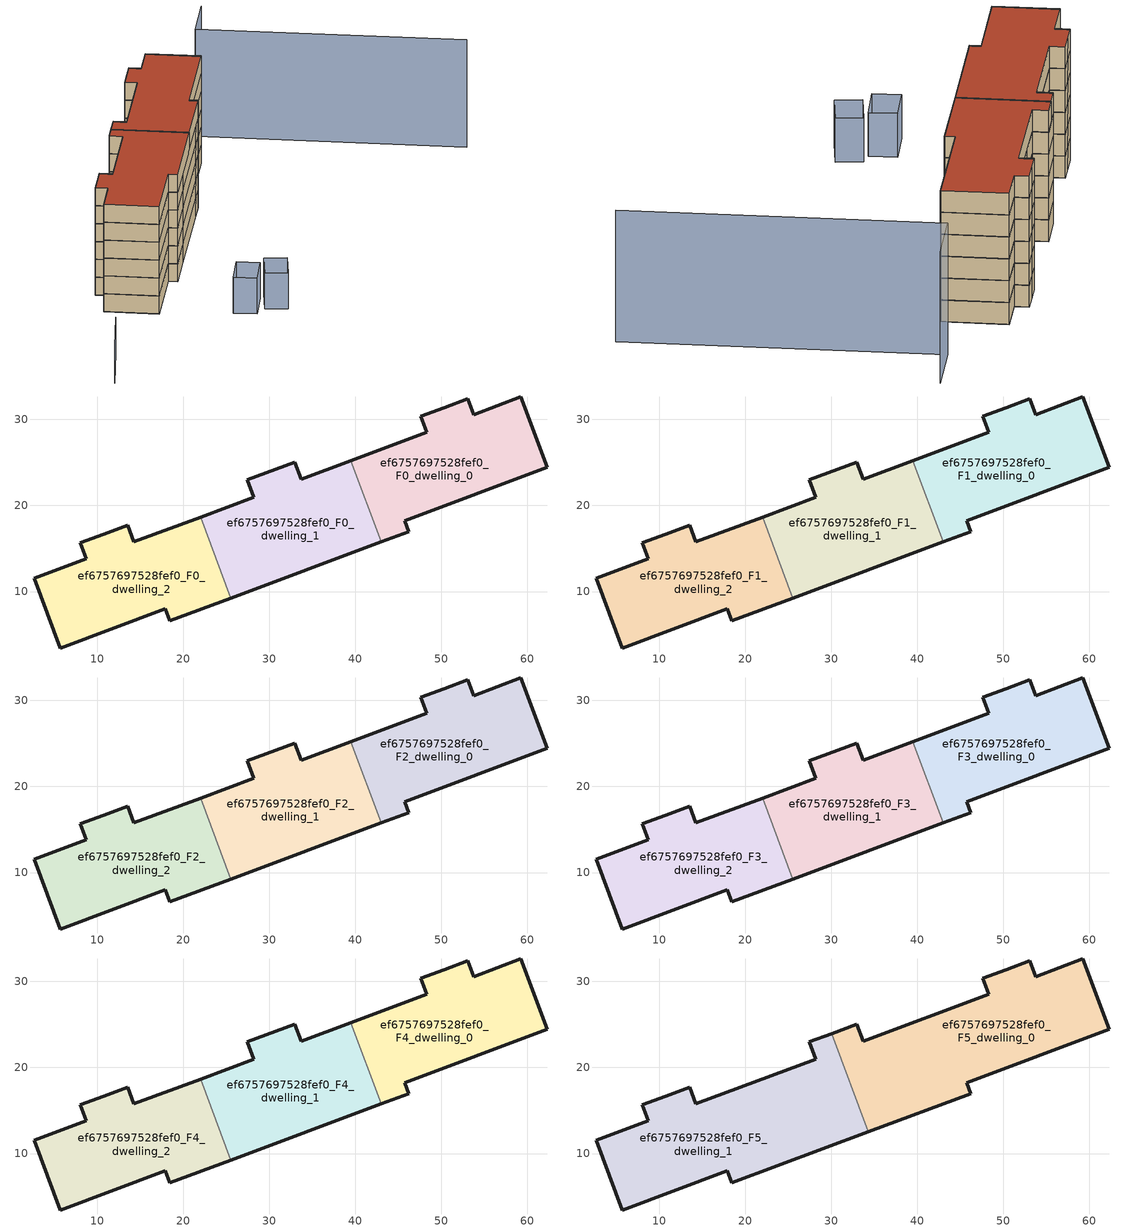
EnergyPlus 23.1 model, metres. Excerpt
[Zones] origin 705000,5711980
ef6757697528fef0_F0_dwelling_0
 floor ground (EU_floor_Construction): 62.3,24.42 59.23,32.6 53.76,30.56 53.07,32.39 50.34,31.36 47.61,30.35 48.3,28.52 39.46,25.22 42.99,15.76 46.21,16.96 45.74,18.25 z0
 wall outside (EU_wall_Construction): 39.46,25.22 48.3,28.52 47.61,30.35 50.34,31.36 53.07,32.39 53.76,30.56 59.23,32.6 62.3,24.42 45.74,18.25 46.21,16.96 42.99,15.76 z0:3
 wall to ef6757697528fef0_F0_dwelling_1 (EU_wall_Construction): 42.99,15.76 39.46,25.22 z0:3
ef6757697528fef0_F0_dwelling_1
 floor ground (EU_floor_Construction): 42.99,15.76 39.46,25.22 33.69,23.06 32.95,25.04 27.42,22.96 28.18,20.96 22.01,18.66 25.52,9.24 z0
 wall outside (EU_wall_Construction): 42.99,15.76 25.52,9.24 / 22.01,18.66 28.18,20.96 27.42,22.96 32.95,25.04 33.69,23.06 39.46,25.22 z0:3
 wall to ef6757697528fef0_F0_dwelling_2 (EU_wall_Construction): 25.52,9.24 22.01,18.66 z0:3
ef6757697528fef0_F0_dwelling_2
 floor ground (EU_floor_Construction): 25.52,9.24 22.01,18.66 14.26,15.76 13.53,17.7 10.77,16.68 8.01,15.64 8.7,13.79 2.69,11.55 5.74,3.44 17.92,7.98 18.44,6.6 z0
 wall outside (EU_wall_Construction): 25.52,9.24 18.44,6.6 17.92,7.98 5.74,3.44 2.69,11.55 8.7,13.79 8.01,15.64 10.77,16.68 13.53,17.7 14.26,15.76 22.01,18.66 z0:3
ef6757697528fef0_F1_dwelling_0
 floor to ef6757697528fef0_F0_dwelling_0 (EU_floor_Construction): 62.3,24.42 59.23,32.6 53.76,30.56 53.07,32.39 50.34,31.36 47.61,30.35 48.3,28.52 39.46,25.22 42.99,15.76 46.21,16.96 45.74,18.25 z3
 wall outside (EU_wall_Construction): 39.46,25.22 48.3,28.52 47.61,30.35 50.34,31.36 53.07,32.39 53.76,30.56 59.23,32.6 62.3,24.42 45.74,18.25 46.21,16.96 42.99,15.76 z3:6
 wall to ef6757697528fef0_F1_dwelling_1 (EU_wall_Construction): 42.99,15.76 39.46,25.22 z3:6
ef6757697528fef0_F1_dwelling_1
 floor to ef6757697528fef0_F0_dwelling_1 (EU_floor_Construction): 42.99,15.76 39.46,25.22 33.69,23.06 32.95,25.04 27.42,22.96 28.18,20.96 22.01,18.66 25.52,9.24 z3
 wall outside (EU_wall_Construction): 42.99,15.76 25.52,9.24 / 22.01,18.66 28.18,20.96 27.42,22.96 32.95,25.04 33.69,23.06 39.46,25.22 z3:6
 wall to ef6757697528fef0_F1_dwelling_2 (EU_wall_Construction): 25.52,9.24 22.01,18.66 z3:6
ef6757697528fef0_F1_dwelling_2
 floor to ef6757697528fef0_F0_dwelling_2 (EU_floor_Construction): 25.52,9.24 22.01,18.66 14.26,15.76 13.53,17.7 10.77,16.68 8.01,15.64 8.7,13.79 2.69,11.55 5.74,3.44 17.92,7.98 18.44,6.6 z3
 wall outside (EU_wall_Construction): 25.52,9.24 18.44,6.6 17.92,7.98 5.74,3.44 2.69,11.55 8.7,13.79 8.01,15.64 10.77,16.68 13.53,17.7 14.26,15.76 22.01,18.66 z3:6
ef6757697528fef0_F2_dwelling_0
 floor to ef6757697528fef0_F1_dwelling_0 (EU_floor_Construction): 62.3,24.42 59.23,32.6 53.76,30.56 53.07,32.39 50.34,31.36 47.61,30.35 48.3,28.52 39.46,25.22 42.99,15.76 46.21,16.96 45.74,18.25 z6
 wall outside (EU_wall_Construction): 39.46,25.22 48.3,28.52 47.61,30.35 50.34,31.36 53.07,32.39 53.76,30.56 59.23,32.6 62.3,24.42 45.74,18.25 46.21,16.96 42.99,15.76 z6:9
 wall to ef6757697528fef0_F2_dwelling_1 (EU_wall_Construction): 42.99,15.76 39.46,25.22 z6:9
ef6757697528fef0_F2_dwelling_1
 floor to ef6757697528fef0_F1_dwelling_1 (EU_floor_Construction): 42.99,15.76 39.46,25.22 33.69,23.06 32.95,25.04 27.42,22.96 28.18,20.96 22.01,18.66 25.52,9.24 z6
 wall outside (EU_wall_Construction): 42.99,15.76 25.52,9.24 / 22.01,18.66 28.18,20.96 27.42,22.96 32.95,25.04 33.69,23.06 39.46,25.22 z6:9
 wall to ef6757697528fef0_F2_dwelling_2 (EU_wall_Construction): 25.52,9.24 22.01,18.66 z6:9
ef6757697528fef0_F2_dwelling_2
 floor to ef6757697528fef0_F1_dwelling_2 (EU_floor_Construction): 25.52,9.24 22.01,18.66 14.26,15.76 13.53,17.7 10.77,16.68 8.01,15.64 8.7,13.79 2.69,11.55 5.74,3.44 17.92,7.98 18.44,6.6 z6
 wall outside (EU_wall_Construction): 25.52,9.24 18.44,6.6 17.92,7.98 5.74,3.44 2.69,11.55 8.7,13.79 8.01,15.64 10.77,16.68 13.53,17.7 14.26,15.76 22.01,18.66 z6:9
ef6757697528fef0_F3_dwelling_0
 floor to ef6757697528fef0_F2_dwelling_0 (EU_floor_Construction): 62.3,24.42 59.23,32.6 53.76,30.56 53.07,32.39 50.34,31.36 47.61,30.35 48.3,28.52 39.46,25.22 42.99,15.76 46.21,16.96 45.74,18.25 z9
 wall outside (EU_wall_Construction): 39.46,25.22 48.3,28.52 47.61,30.35 50.34,31.36 53.07,32.39 53.76,30.56 59.23,32.6 62.3,24.42 45.74,18.25 46.21,16.96 42.99,15.76 z9:12
 wall to ef6757697528fef0_F3_dwelling_1 (EU_wall_Construction): 42.99,15.76 39.46,25.22 z9:12
ef6757697528fef0_F3_dwelling_1
 floor to ef6757697528fef0_F2_dwelling_1 (EU_floor_Construction): 42.99,15.76 39.46,25.22 33.69,23.06 32.95,25.04 27.42,22.96 28.18,20.96 22.01,18.66 25.52,9.24 z9
 wall outside (EU_wall_Construction): 42.99,15.76 25.52,9.24 / 22.01,18.66 28.18,20.96 27.42,22.96 32.95,25.04 33.69,23.06 39.46,25.22 z9:12
 wall to ef6757697528fef0_F3_dwelling_2 (EU_wall_Construction): 25.52,9.24 22.01,18.66 z9:12
ef6757697528fef0_F3_dwelling_2
 floor to ef6757697528fef0_F2_dwelling_2 (EU_floor_Construction): 25.52,9.24 22.01,18.66 14.26,15.76 13.53,17.7 10.77,16.68 8.01,15.64 8.7,13.79 2.69,11.55 5.74,3.44 17.92,7.98 18.44,6.6 z9
 wall outside (EU_wall_Construction): 25.52,9.24 18.44,6.6 17.92,7.98 5.74,3.44 2.69,11.55 8.7,13.79 8.01,15.64 10.77,16.68 13.53,17.7 14.26,15.76 22.01,18.66 z9:12
ef6757697528fef0_F4_dwelling_0
 floor to ef6757697528fef0_F3_dwelling_0 (EU_floor_Construction): 62.3,24.42 59.23,32.6 53.76,30.56 53.07,32.39 50.34,31.36 47.61,30.35 48.3,28.52 39.46,25.22 42.99,15.76 46.21,16.96 45.74,18.25 z12
 wall outside (EU_wall_Construction): 39.46,25.22 48.3,28.52 47.61,30.35 50.34,31.36 53.07,32.39 53.76,30.56 59.23,32.6 62.3,24.42 45.74,18.25 46.21,16.96 42.99,15.76 z12:15
 wall to ef6757697528fef0_F4_dwelling_1 (EU_wall_Construction): 42.99,15.76 39.46,25.22 z12:15
ef6757697528fef0_F4_dwelling_1
 floor to ef6757697528fef0_F3_dwelling_1 (EU_floor_Construction): 42.99,15.76 39.46,25.22 33.69,23.06 32.95,25.04 27.42,22.96 28.18,20.96 22.01,18.66 25.52,9.24 z12
 wall outside (EU_wall_Construction): 42.99,15.76 25.52,9.24 / 22.01,18.66 28.18,20.96 27.42,22.96 32.95,25.04 33.69,23.06 39.46,25.22 z12:15
 wall to ef6757697528fef0_F4_dwelling_2 (EU_wall_Construction): 25.52,9.24 22.01,18.66 z12:15
ef6757697528fef0_F4_dwelling_2
 floor to ef6757697528fef0_F3_dwelling_2 (EU_floor_Construction): 25.52,9.24 22.01,18.66 14.26,15.76 13.53,17.7 10.77,16.68 8.01,15.64 8.7,13.79 2.69,11.55 5.74,3.44 17.92,7.98 18.44,6.6 z12
 wall outside (EU_wall_Construction): 25.52,9.24 18.44,6.6 17.92,7.98 5.74,3.44 2.69,11.55 8.7,13.79 8.01,15.64 10.77,16.68 13.53,17.7 14.26,15.76 22.01,18.66 z12:15
ef6757697528fef0_F5_dwelling_0
 floor to ef6757697528fef0_F4_dwelling_0 (EU_floor_Construction): 62.3,24.42 59.23,32.6 53.76,30.56 53.07,32.39 50.34,31.36 47.61,30.35 48.3,28.52 39.47,25.22 42.99,15.76 46.21,16.96 45.74,18.25 z15
 floor to ef6757697528fef0_F4_dwelling_1 (EU_floor_Construction): 42.99,15.76 39.47,25.22 33.69,23.06 32.95,25.04 30.04,23.95 34.3,12.52 z15
 wall outside (EU_wall_Construction): 30.04,23.95 32.95,25.04 33.69,23.06 48.3,28.52 47.61,30.35 50.34,31.36 53.07,32.39 53.76,30.56 59.23,32.6 62.3,24.42 45.74,18.25 46.21,16.96 34.3,12.52 z15:18
 wall to ef6757697528fef0_F5_dwelling_1 (EU_wall_Construction): 34.3,12.52 30.04,23.95 z15:18
 roof outside (EU_roof_Construction): 59.23,32.6 62.3,24.42 45.74,18.25 46.21,16.96 34.3,12.52 30.04,23.95 32.95,25.04 33.69,23.06 48.3,28.52 47.61,30.35 50.34,31.36 53.07,32.39 53.76,30.56 z18
ef6757697528fef0_F5_dwelling_1
 floor to ef6757697528fef0_F4_dwelling_1 (EU_floor_Construction): 34.3,12.52 30.04,23.95 27.42,22.96 28.18,20.96 22.01,18.66 25.52,9.24 z15
 floor to ef6757697528fef0_F4_dwelling_2 (EU_floor_Construction): 25.52,9.24 22.01,18.66 14.26,15.76 13.53,17.7 10.77,16.68 8.01,15.64 8.7,13.79 2.69,11.55 5.74,3.44 17.92,7.98 18.44,6.6 z15
 wall outside (EU_wall_Construction): 34.3,12.52 18.44,6.6 17.92,7.98 5.74,3.44 2.69,11.55 8.7,13.79 8.01,15.64 10.77,16.68 13.53,17.7 14.26,15.76 28.18,20.96 27.42,22.96 30.04,23.95 z15:18
 roof outside (EU_roof_Construction): 30.04,23.95 34.3,12.52 18.44,6.6 17.92,7.98 5.74,3.44 2.69,11.55 8.7,13.79 8.01,15.64 10.77,16.68 13.53,17.7 14.26,15.76 28.18,20.96 27.42,22.96 z18
shading: -21.88,-2.68 -11.09,2.56 / 20.1,-7.47 21.78,-10.64 / 21.78,-10.64 16.55,-13.41 / 16.55,-13.41 14.87,-10.25 / 14.87,-10.25 20.1,-7.47 / 16.83,-4.29 18.25,-7.77 / 18.25,-7.77 12.55,-10.11 / 12.55,-10.11 11.12,-6.63 / 11.12,-6.63 16.83,-4.29 z0:6; 86.36,-9.4 71.38,30 / 71.38,30 80.05,33.3 z0:18
[Building]
EU S2 Campaign: North Axis=0; Terrain=City; Solar Distribution=FullExterior
[Site:Location]
London: Latitude=51.5; Longitude=-0.5; Time Zone=0; Elevation=25
[SizingPeriod:WeatherFileDays]
AnnualSizingPeriod: Begin Month=1; Begin Day of Month=1; End Month=12; End Day of Month=31; Day of Week for Start Day=Monday; Use Weather File Daylight Saving Period=No; Use Weather File Rain and Snow Indicators=No
[MATERIAL]
EU_InternalMass_Material: Roughness=MediumRough; Thickness=0.1; Conductivity=1; Density=1800; Specific Heat=900; Thermal Absorptance=0.9; Solar Absorptance=0.7; Visible Absorptance=0.7
[MATERIAL:NOMASS] Roughness=MediumRough; Thermal Absorptance=0.9; Solar Absorptance=0.7; Visible Absorptance=0.7
Name | Thermal Resistance
EU_wall_NoMass | 1.04674
EU_roof_NoMass | 4.32442
EU_floor_NoMass | 2.04616
[CONSTRUCTION]
EU_wall_Construction: EU_wall_NoMass
EU_roof_Construction: EU_roof_NoMass
EU_floor_Construction: EU_floor_NoMass
EU_InternalMass_Construction: EU_InternalMass_Material
[ZONE] Type=1; Multiplier=1; Ceiling Height=autocalculate; Floor Area=autocalculate; Part of Total Floor Area=Yes
Name | Volume
ef6757697528fef0_F0_dwelling_0; ef6757697528fef0_F1_dwelling_0; ef6757697528fef0_F2_dwelling_0; ef6757697528fef0_F3_dwelling_0; ef6757697528fef0_F4_dwelling_0 | 600.959
ef6757697528fef0_F5_dwelling_0 | 901.465
ef6757697528fef0_F0_dwelling_1; ef6757697528fef0_F1_dwelling_1; ef6757697528fef0_F2_dwelling_1; ef6757697528fef0_F3_dwelling_1; ef6757697528fef0_F4_dwelling_1 | 600.985
ef6757697528fef0_F5_dwelling_1 | 901.43
ef6757697528fef0_F0_dwelling_2; ef6757697528fef0_F1_dwelling_2; ef6757697528fef0_F2_dwelling_2; ef6757697528fef0_F3_dwelling_2; ef6757697528fef0_F4_dwelling_2 | 600.941
[INTERNALMASS] Construction=EU_InternalMass_Construction
Name | Zone or ZoneList | Surface Area
ef6757697528fef0_F0_dwelling_0_EU_InternalMass | ef6757697528fef0_F0_dwelling_0 | 200.32
ef6757697528fef0_F0_dwelling_1_EU_InternalMass | ef6757697528fef0_F0_dwelling_1 | 200.328
ef6757697528fef0_F0_dwelling_2_EU_InternalMass | ef6757697528fef0_F0_dwelling_2 | 200.314
ef6757697528fef0_F1_dwelling_0_EU_InternalMass | ef6757697528fef0_F1_dwelling_0 | 200.32
ef6757697528fef0_F1_dwelling_1_EU_InternalMass | ef6757697528fef0_F1_dwelling_1 | 200.328
ef6757697528fef0_F1_dwelling_2_EU_InternalMass | ef6757697528fef0_F1_dwelling_2 | 200.314
ef6757697528fef0_F2_dwelling_0_EU_InternalMass | ef6757697528fef0_F2_dwelling_0 | 200.32
ef6757697528fef0_F2_dwelling_1_EU_InternalMass | ef6757697528fef0_F2_dwelling_1 | 200.328
ef6757697528fef0_F2_dwelling_2_EU_InternalMass | ef6757697528fef0_F2_dwelling_2 | 200.314
ef6757697528fef0_F3_dwelling_0_EU_InternalMass | ef6757697528fef0_F3_dwelling_0 | 200.32
ef6757697528fef0_F3_dwelling_1_EU_InternalMass | ef6757697528fef0_F3_dwelling_1 | 200.328
ef6757697528fef0_F3_dwelling_2_EU_InternalMass | ef6757697528fef0_F3_dwelling_2 | 200.314
ef6757697528fef0_F4_dwelling_0_EU_InternalMass | ef6757697528fef0_F4_dwelling_0 | 200.32
ef6757697528fef0_F4_dwelling_1_EU_InternalMass | ef6757697528fef0_F4_dwelling_1 | 200.328
ef6757697528fef0_F4_dwelling_2_EU_InternalMass | ef6757697528fef0_F4_dwelling_2 | 200.314
ef6757697528fef0_F5_dwelling_0_EU_InternalMass | ef6757697528fef0_F5_dwelling_0 | 300.488
ef6757697528fef0_F5_dwelling_1_EU_InternalMass | ef6757697528fef0_F5_dwelling_1 | 300.477
[OTHEREQUIPMENT] Fuel Type=Electricity; Design Level Calculation Method=Watts/Area; Power per Zone Floor Area=1; Fraction Latent=0; Fraction Radiant=0; Fraction Lost=0; Carbon Dioxide Generation Rate=0; EndUse Subcategory=EU_Step8_InternalGains
Name | Zone or ZoneList or Space or SpaceList | Schedule
EU_Step8_InternalGain_ef6757697528fef0_F0_dwelling_0_f000 | ef6757697528fef0_F0_dwelling_0 | EU_Step8_GainSchedule_ef6757697528fef0_F0_dwelling_0_f000
EU_Step8_InternalGain_ef6757697528fef0_F0_dwelling_1_f000 | ef6757697528fef0_F0_dwelling_1 | EU_Step8_GainSchedule_ef6757697528fef0_F0_dwelling_1_f000
EU_Step8_InternalGain_ef6757697528fef0_F0_dwelling_2_f000 | ef6757697528fef0_F0_dwelling_2 | EU_Step8_GainSchedule_ef6757697528fef0_F0_dwelling_2_f000
EU_Step8_InternalGain_ef6757697528fef0_F1_dwelling_0_f000 | ef6757697528fef0_F1_dwelling_0 | EU_Step8_GainSchedule_ef6757697528fef0_F1_dwelling_0_f000
EU_Step8_InternalGain_ef6757697528fef0_F1_dwelling_1_f000 | ef6757697528fef0_F1_dwelling_1 | EU_Step8_GainSchedule_ef6757697528fef0_F1_dwelling_1_f000
EU_Step8_InternalGain_ef6757697528fef0_F1_dwelling_2_f000 | ef6757697528fef0_F1_dwelling_2 | EU_Step8_GainSchedule_ef6757697528fef0_F1_dwelling_2_f000
EU_Step8_InternalGain_ef6757697528fef0_F2_dwelling_0_f000 | ef6757697528fef0_F2_dwelling_0 | EU_Step8_GainSchedule_ef6757697528fef0_F2_dwelling_0_f000
EU_Step8_InternalGain_ef6757697528fef0_F2_dwelling_1_f000 | ef6757697528fef0_F2_dwelling_1 | EU_Step8_GainSchedule_ef6757697528fef0_F2_dwelling_1_f000
EU_Step8_InternalGain_ef6757697528fef0_F2_dwelling_2_f000 | ef6757697528fef0_F2_dwelling_2 | EU_Step8_GainSchedule_ef6757697528fef0_F2_dwelling_2_f000
EU_Step8_InternalGain_ef6757697528fef0_F3_dwelling_0_f000 | ef6757697528fef0_F3_dwelling_0 | EU_Step8_GainSchedule_ef6757697528fef0_F3_dwelling_0_f000
EU_Step8_InternalGain_ef6757697528fef0_F3_dwelling_1_f000 | ef6757697528fef0_F3_dwelling_1 | EU_Step8_GainSchedule_ef6757697528fef0_F3_dwelling_1_f000
EU_Step8_InternalGain_ef6757697528fef0_F3_dwelling_2_f000 | ef6757697528fef0_F3_dwelling_2 | EU_Step8_GainSchedule_ef6757697528fef0_F3_dwelling_2_f000
EU_Step8_InternalGain_ef6757697528fef0_F4_dwelling_0_f000 | ef6757697528fef0_F4_dwelling_0 | EU_Step8_GainSchedule_ef6757697528fef0_F4_dwelling_0_f000
EU_Step8_InternalGain_ef6757697528fef0_F4_dwelling_1_f000 | ef6757697528fef0_F4_dwelling_1 | EU_Step8_GainSchedule_ef6757697528fef0_F4_dwelling_1_f000
EU_Step8_InternalGain_ef6757697528fef0_F4_dwelling_2_f000 | ef6757697528fef0_F4_dwelling_2 | EU_Step8_GainSchedule_ef6757697528fef0_F4_dwelling_2_f000
EU_Step8_InternalGain_ef6757697528fef0_F5_dwelling_0_f000 | ef6757697528fef0_F5_dwelling_0 | EU_Step8_GainSchedule_ef6757697528fef0_F5_dwelling_0_f000
EU_Step8_InternalGain_ef6757697528fef0_F5_dwelling_1_f000 | ef6757697528fef0_F5_dwelling_1 | EU_Step8_GainSchedule_ef6757697528fef0_F5_dwelling_1_f000
[ZONEVENTILATION:DESIGNFLOWRATE] Schedule=EU_AlwaysOn; Design Flow Rate Calculation Method=AirChanges/Hour; Air Changes per Hour=0.488719; Ventilation Type=Natural; Fan Pressure Rise=0; Fan Total Efficiency=1; Constant Term Coefficient=1; Temperature Term Coefficient=0; Velocity Term Coefficient=0; Velocity Squared Term Coefficient=0; Minimum Indoor Temperature=-100; Maximum Indoor Temperature=100; Delta Temperature=-100; Minimum Outdoor Temperature=-100; Maximum Outdoor Temperature=100; Maximum Wind Speed=40
Name | Zone or ZoneList or Space or SpaceList
EU_ConstantAir_ef6757697528fef0_F0_dwelling_0 | ef6757697528fef0_F0_dwelling_0
EU_ConstantAir_ef6757697528fef0_F0_dwelling_1 | ef6757697528fef0_F0_dwelling_1
EU_ConstantAir_ef6757697528fef0_F0_dwelling_2 | ef6757697528fef0_F0_dwelling_2
EU_ConstantAir_ef6757697528fef0_F1_dwelling_0 | ef6757697528fef0_F1_dwelling_0
EU_ConstantAir_ef6757697528fef0_F1_dwelling_1 | ef6757697528fef0_F1_dwelling_1
EU_ConstantAir_ef6757697528fef0_F1_dwelling_2 | ef6757697528fef0_F1_dwelling_2
EU_ConstantAir_ef6757697528fef0_F2_dwelling_0 | ef6757697528fef0_F2_dwelling_0
EU_ConstantAir_ef6757697528fef0_F2_dwelling_1 | ef6757697528fef0_F2_dwelling_1
EU_ConstantAir_ef6757697528fef0_F2_dwelling_2 | ef6757697528fef0_F2_dwelling_2
EU_ConstantAir_ef6757697528fef0_F3_dwelling_0 | ef6757697528fef0_F3_dwelling_0
EU_ConstantAir_ef6757697528fef0_F3_dwelling_1 | ef6757697528fef0_F3_dwelling_1
EU_ConstantAir_ef6757697528fef0_F3_dwelling_2 | ef6757697528fef0_F3_dwelling_2
EU_ConstantAir_ef6757697528fef0_F4_dwelling_0 | ef6757697528fef0_F4_dwelling_0
EU_ConstantAir_ef6757697528fef0_F4_dwelling_1 | ef6757697528fef0_F4_dwelling_1
EU_ConstantAir_ef6757697528fef0_F4_dwelling_2 | ef6757697528fef0_F4_dwelling_2
EU_ConstantAir_ef6757697528fef0_F5_dwelling_0 | ef6757697528fef0_F5_dwelling_0
EU_ConstantAir_ef6757697528fef0_F5_dwelling_1 | ef6757697528fef0_F5_dwelling_1
[HVACTEMPLATE:THERMOSTAT] Constant Heating Setpoint=20; Constant Cooling Setpoint=50
EU_HeatOnly_ef6757697528fef0_F0_dwelling_0; EU_HeatOnly_ef6757697528fef0_F0_dwelling_1; EU_HeatOnly_ef6757697528fef0_F0_dwelling_2; EU_HeatOnly_ef6757697528fef0_F1_dwelling_0; EU_HeatOnly_ef6757697528fef0_F1_dwelling_1; EU_HeatOnly_ef6757697528fef0_F1_dwelling_2; EU_HeatOnly_ef6757697528fef0_F2_dwelling_0; EU_HeatOnly_ef6757697528fef0_F2_dwelling_1; EU_HeatOnly_ef6757697528fef0_F2_dwelling_2; EU_HeatOnly_ef6757697528fef0_F3_dwelling_0; EU_HeatOnly_ef6757697528fef0_F3_dwelling_1; EU_HeatOnly_ef6757697528fef0_F3_dwelling_2; EU_HeatOnly_ef6757697528fef0_F4_dwelling_0; EU_HeatOnly_ef6757697528fef0_F4_dwelling_1; EU_HeatOnly_ef6757697528fef0_F4_dwelling_2; EU_HeatOnly_ef6757697528fef0_F5_dwelling_0; EU_HeatOnly_ef6757697528fef0_F5_dwelling_1
[HVACTEMPLATE:ZONE:IDEALLOADSAIRSYSTEM] System Availability Schedule=EU_AlwaysOn; Maximum Heating Supply Air Temperature=50; Minimum Cooling Supply Air Temperature=13; Maximum Heating Supply Air Humidity Ratio=0.0156; Minimum Cooling Supply Air Humidity Ratio=0.0077; Heating Limit=NoLimit; Cooling Limit=NoLimit; Heating Availability Schedule=EU_AlwaysOn; Cooling Availability Schedule=EU_CoolingOff; Dehumidification Control Type=ConstantSensibleHeatRatio; Cooling Sensible Heat Ratio=0.7; Dehumidification Setpoint=60; Humidification Control Type=None; Humidification Setpoint=30; Outdoor Air Method=None; Outdoor Air Flow Rate per Person=0.00944; Outdoor Air Flow Rate per Zone Floor Area=0; Outdoor Air Flow Rate per Zone=0; Demand Controlled Ventilation Type=None; Outdoor Air Economizer Type=NoEconomizer; Heat Recovery Type=None; Sensible Heat Recovery Effectiveness=0.7; Latent Heat Recovery Effectiveness=0.65
Name | Template Thermostat
ef6757697528fef0_F0_dwelling_0 | EU_HeatOnly_ef6757697528fef0_F0_dwelling_0
ef6757697528fef0_F0_dwelling_1 | EU_HeatOnly_ef6757697528fef0_F0_dwelling_1
ef6757697528fef0_F0_dwelling_2 | EU_HeatOnly_ef6757697528fef0_F0_dwelling_2
ef6757697528fef0_F1_dwelling_0 | EU_HeatOnly_ef6757697528fef0_F1_dwelling_0
ef6757697528fef0_F1_dwelling_1 | EU_HeatOnly_ef6757697528fef0_F1_dwelling_1
ef6757697528fef0_F1_dwelling_2 | EU_HeatOnly_ef6757697528fef0_F1_dwelling_2
ef6757697528fef0_F2_dwelling_0 | EU_HeatOnly_ef6757697528fef0_F2_dwelling_0
ef6757697528fef0_F2_dwelling_1 | EU_HeatOnly_ef6757697528fef0_F2_dwelling_1
ef6757697528fef0_F2_dwelling_2 | EU_HeatOnly_ef6757697528fef0_F2_dwelling_2
ef6757697528fef0_F3_dwelling_0 | EU_HeatOnly_ef6757697528fef0_F3_dwelling_0
ef6757697528fef0_F3_dwelling_1 | EU_HeatOnly_ef6757697528fef0_F3_dwelling_1
ef6757697528fef0_F3_dwelling_2 | EU_HeatOnly_ef6757697528fef0_F3_dwelling_2
ef6757697528fef0_F4_dwelling_0 | EU_HeatOnly_ef6757697528fef0_F4_dwelling_0
ef6757697528fef0_F4_dwelling_1 | EU_HeatOnly_ef6757697528fef0_F4_dwelling_1
ef6757697528fef0_F4_dwelling_2 | EU_HeatOnly_ef6757697528fef0_F4_dwelling_2
ef6757697528fef0_F5_dwelling_0 | EU_HeatOnly_ef6757697528fef0_F5_dwelling_0
ef6757697528fef0_F5_dwelling_1 | EU_HeatOnly_ef6757697528fef0_F5_dwelling_1
[SIZING:ZONE] Zone Cooling Design Supply Air Temperature Input Method=SupplyAirTemperature; Zone Cooling Design Supply Air Temperature=13; Zone Heating Design Supply Air Temperature Input Method=SupplyAirTemperature; Zone Heating Design Supply Air Temperature=50; Zone Cooling Design Supply Air Humidity Ratio=0.008; Zone Heating Design Supply Air Humidity Ratio=0.008; Cooling Design Air Flow Method=DesignDay; Cooling Design Air Flow Rate=0; Cooling Minimum Air Flow per Zone Floor Area=0.000762; Cooling Minimum Air Flow=0; Cooling Minimum Air Flow Fraction=0.2; Heating Design Air Flow Method=DesignDay; Heating Design Air Flow Rate=0; Heating Maximum Air Flow per Zone Floor Area=0.002032; Heating Maximum Air Flow=0.141576; Heating Maximum Air Flow Fraction=0.3; Account for Dedicated Outdoor Air System=No; Dedicated Outdoor Air System Control Strategy=NeutralSupplyAir; Dedicated Outdoor Air Low Setpoint Temperature for Design=autosize; Dedicated Outdoor Air High Setpoint Temperature for Design=autosize; Zone Load Sizing Method=Sensible Load Only No Latent Load; Zone Latent Cooling Design Supply Air Humidity Ratio Input Method=HumidityRatioDifference; Zone Cooling Design Supply Air Humidity Ratio Difference=0.005; Zone Latent Heating Design Supply Air Humidity Ratio Input Method=HumidityRatioDifference; Zone Humidification Design Supply Air Humidity Ratio Difference=0.005
ef6757697528fef0_F0_dwelling_0; ef6757697528fef0_F0_dwelling_1; ef6757697528fef0_F0_dwelling_2; ef6757697528fef0_F1_dwelling_0; ef6757697528fef0_F1_dwelling_1; ef6757697528fef0_F1_dwelling_2; ef6757697528fef0_F2_dwelling_0; ef6757697528fef0_F2_dwelling_1; ef6757697528fef0_F2_dwelling_2; ef6757697528fef0_F3_dwelling_0; ef6757697528fef0_F3_dwelling_1; ef6757697528fef0_F3_dwelling_2; ef6757697528fef0_F4_dwelling_0; ef6757697528fef0_F4_dwelling_1; ef6757697528fef0_F4_dwelling_2; ef6757697528fef0_F5_dwelling_0; ef6757697528fef0_F5_dwelling_1
[SCHEDULE:CONSTANT]
Name | Hourly Value
EU_AlwaysOn | 1
EU_CoolingOff | 0
[SCHEDULE:FILE] Column Number=1; Rows to Skip at Top=0; Number of Hours of Data=8760; Column Separator=Comma; Interpolate to Timestep=No; Minutes per Item=60; Adjust Schedule for Daylight Savings=Yes
Name | File
EU_Step8_GainSchedule_ef6757697528fef0_F0_dwelling_0_f000 | ../../schedules/ef6757697528fef0/ef6757697528fef0_F0_dwelling_0_f000_gain.csv
EU_Step8_GainSchedule_ef6757697528fef0_F0_dwelling_1_f000 | ../../schedules/ef6757697528fef0/ef6757697528fef0_F0_dwelling_1_f000_gain.csv
EU_Step8_GainSchedule_ef6757697528fef0_F0_dwelling_2_f000 | ../../schedules/ef6757697528fef0/ef6757697528fef0_F0_dwelling_2_f000_gain.csv
EU_Step8_GainSchedule_ef6757697528fef0_F1_dwelling_0_f000 | ../../schedules/ef6757697528fef0/ef6757697528fef0_F1_dwelling_0_f000_gain.csv
EU_Step8_GainSchedule_ef6757697528fef0_F1_dwelling_1_f000 | ../../schedules/ef6757697528fef0/ef6757697528fef0_F1_dwelling_1_f000_gain.csv
EU_Step8_GainSchedule_ef6757697528fef0_F1_dwelling_2_f000 | ../../schedules/ef6757697528fef0/ef6757697528fef0_F1_dwelling_2_f000_gain.csv
EU_Step8_GainSchedule_ef6757697528fef0_F2_dwelling_0_f000 | ../../schedules/ef6757697528fef0/ef6757697528fef0_F2_dwelling_0_f000_gain.csv
EU_Step8_GainSchedule_ef6757697528fef0_F2_dwelling_1_f000 | ../../schedules/ef6757697528fef0/ef6757697528fef0_F2_dwelling_1_f000_gain.csv
EU_Step8_GainSchedule_ef6757697528fef0_F2_dwelling_2_f000 | ../../schedules/ef6757697528fef0/ef6757697528fef0_F2_dwelling_2_f000_gain.csv
EU_Step8_GainSchedule_ef6757697528fef0_F3_dwelling_0_f000 | ../../schedules/ef6757697528fef0/ef6757697528fef0_F3_dwelling_0_f000_gain.csv
EU_Step8_GainSchedule_ef6757697528fef0_F3_dwelling_1_f000 | ../../schedules/ef6757697528fef0/ef6757697528fef0_F3_dwelling_1_f000_gain.csv
EU_Step8_GainSchedule_ef6757697528fef0_F3_dwelling_2_f000 | ../../schedules/ef6757697528fef0/ef6757697528fef0_F3_dwelling_2_f000_gain.csv
EU_Step8_GainSchedule_ef6757697528fef0_F4_dwelling_0_f000 | ../../schedules/ef6757697528fef0/ef6757697528fef0_F4_dwelling_0_f000_gain.csv
EU_Step8_GainSchedule_ef6757697528fef0_F4_dwelling_1_f000 | ../../schedules/ef6757697528fef0/ef6757697528fef0_F4_dwelling_1_f000_gain.csv
EU_Step8_GainSchedule_ef6757697528fef0_F4_dwelling_2_f000 | ../../schedules/ef6757697528fef0/ef6757697528fef0_F4_dwelling_2_f000_gain.csv
EU_Step8_GainSchedule_ef6757697528fef0_F5_dwelling_0_f000 | ../../schedules/ef6757697528fef0/ef6757697528fef0_F5_dwelling_0_f000_gain.csv
EU_Step8_GainSchedule_ef6757697528fef0_F5_dwelling_1_f000 | ../../schedules/ef6757697528fef0/ef6757697528fef0_F5_dwelling_1_f000_gain.csv
